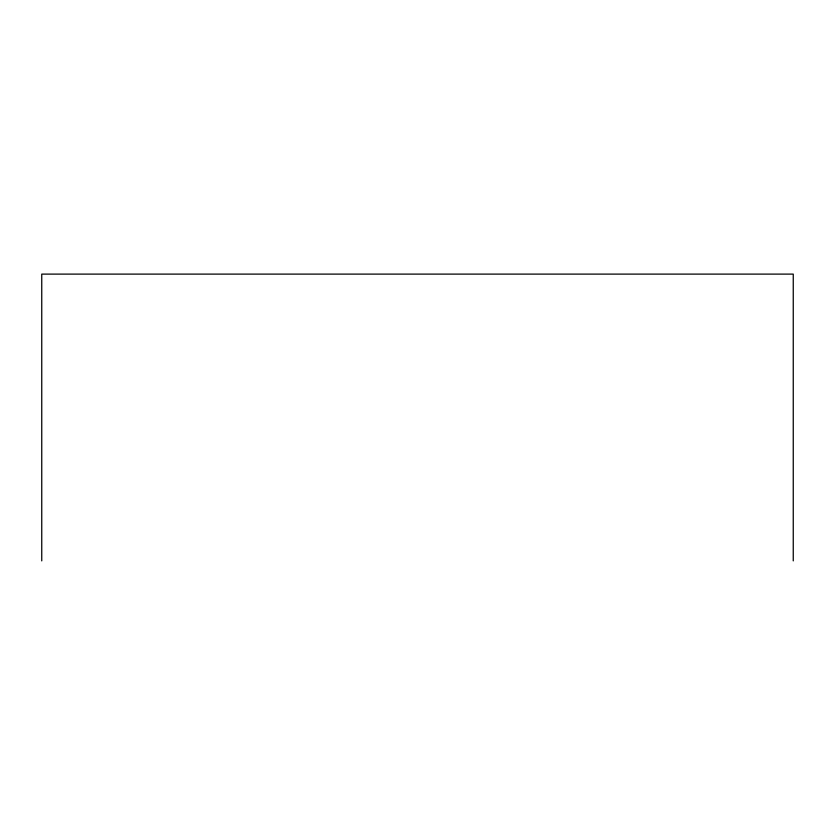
<?xml version="1.0" encoding="UTF-8"?>
<svg xmlns="http://www.w3.org/2000/svg" width="835" height="835" viewBox="0 0 835 835"><rect width="100%" height="100%" fill="white"/><g stroke="black" fill="none" stroke-linecap="round" stroke-linejoin="round"><path stroke-width="1.25" d="M793.25 560.89L793.25 274.11L41.75 274.11L41.75 560.89"/></g></svg>
